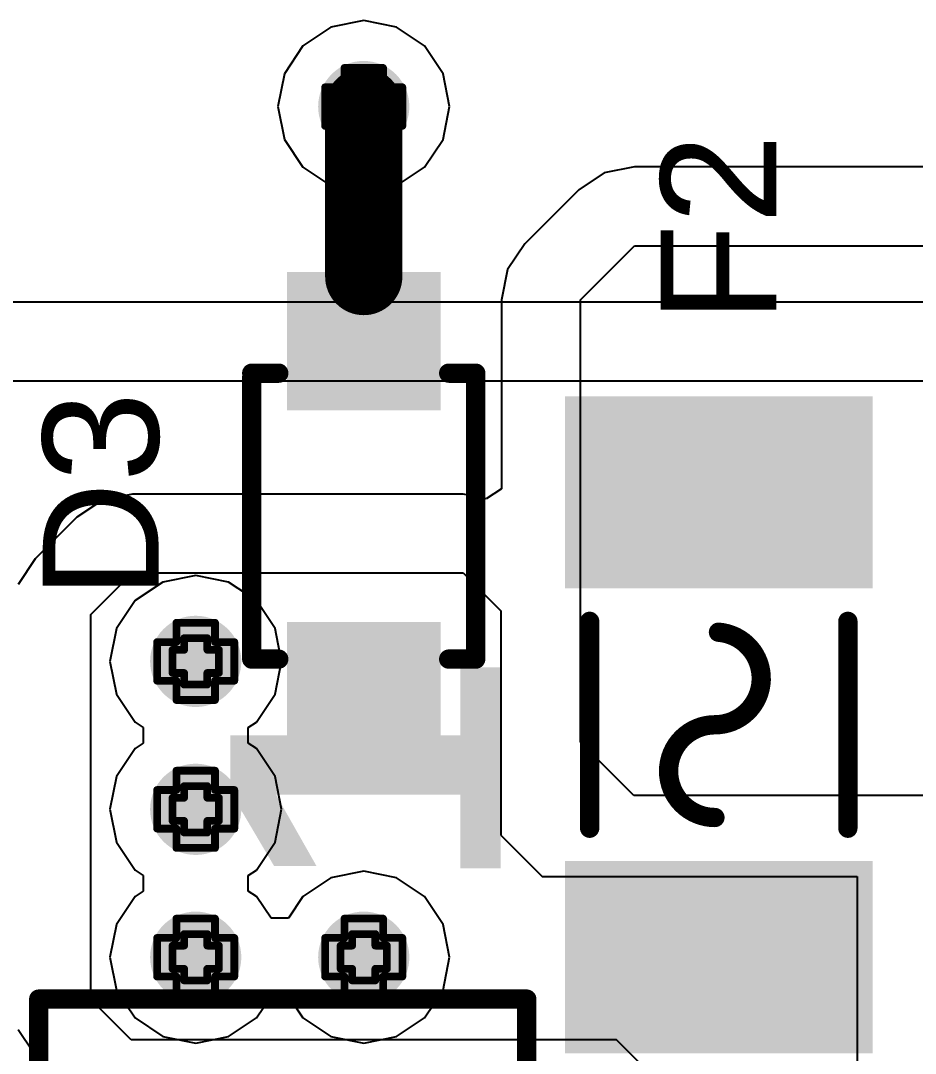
# Model space of a CAD drawing. Header units: inches. Extents: x 0 to 198, y 0 to 199.
# Drawn here: x 5.0109 to 5.2426, y 2.946 to 3.2132 of the extents above; entities that cross this region are included whole.
import ezdxf

# ---------------------------------------------------------------- set-up
doc = ezdxf.new("R2010")
doc.units = ezdxf.units.IN
doc.header["$MEASUREMENT"] = 0
for name, color, linetype in [('Bottom Layer', 5, 'Continuous'), ('Drill Drawing', 1, 'Continuous'), ('Layer 1', 16, 'Continuous'), ('Layer 2', 76, 'Continuous'), ('Top Layer', 1, 'Continuous'), ('Top Overlay', 2, 'Continuous'), ('Top Paste', 8, 'Continuous'), ('Top Solder', 216, 'Continuous'), ('Via Holes', 16, 'Continuous')]:
    doc.layers.add(name, color=color, linetype=linetype)
doc.styles.add('Arial', font='', dxfattribs={"height": 0.2})
doc.styles.add('Arial Black_Bold', font='', dxfattribs={"height": 0.2})
doc.styles.get('Arial').set_extended_font_data('Arial')
doc.styles.get('Arial Black_Bold').set_extended_font_data('Arial Black', bold=True)

# ---------------------------------------------------------------- blocks, each defined once
blk = doc.blocks.new('F____1206__3216_M_______247')
at = {"layer": 'Top Layer'}
for points in [[(-0.08102, 0.03583), (-0.03929, 0.03583), (-0.03929, -0.03583), (-0.08102, -0.03583)], [(0.03929, 0.03583), (0.08102, 0.03583), (0.08102, -0.03583), (0.03929, -0.03583)]]:
    blk.add_hatch(color=1, dxfattribs=at).paths.add_polyline_path(points)
at = {"layer": 'Top Paste'}
for points in [[(-0.08102, 0.03583), (-0.03929, 0.03583), (-0.03929, -0.03583), (-0.08102, -0.03583)], [(0.03929, 0.03583), (0.08102, 0.03583), (0.08102, -0.03583), (0.03929, -0.03583)]]:
    blk.add_hatch(color=8, dxfattribs=at).paths.add_polyline_path(points)
at = {"layer": 'Top Solder'}
for points in [[(-0.08502, 0.03983), (-0.03529, 0.03983), (-0.03529, -0.03983), (-0.08502, -0.03983)], [(0.03529, 0.03983), (0.08502, 0.03983), (0.08502, -0.03983), (0.03529, -0.03983)]]:
    blk.add_hatch(color=216, dxfattribs=at).paths.add_polyline_path(points)
at = {"layer": 'Top Overlay'}
for points in [[(0.02677, 0.03343, 0.005, 0.005, 0), (-0.02677, 0.03343, 0.005, 0.005, 0)], [(-0.02396, -0.00008, 0.005, 0.005, -0.962331), (0, -0.001, 0.005, 0.005, 0)], [(0.024, -0.001, 0.005, 0.005, -1), (0, -0.001, 0.005, 0.005, 0)], [(0.02677, -0.03343, 0.005, 0.005, 0), (-0.02677, -0.03343, 0.005, 0.005, 0)]]:
    blk.add_lwpolyline(points, format="xyseb", dxfattribs=at)
for points in [[(-0.02802, 0.03343, 0.0025, 0.0025, 1), (-0.02552, 0.03343, 0.0025, 0.0025, 1)], [(0.02552, 0.03343, 0.0025, 0.0025, 1), (0.02802, 0.03343, 0.0025, 0.0025, 1)], [(-0.02521, -0.00008, 0.0025, 0.0025, 1), (-0.02271, -0.00008, 0.0025, 0.0025, 1)], [(-0.00125, -0.001, 0.0025, 0.0025, 1), (0.00125, -0.001, 0.0025, 0.0025, 1)], [(-0.00125, -0.001, 0.0025, 0.0025, 1), (0.00125, -0.001, 0.0025, 0.0025, 1)], [(0.02275, -0.001, 0.0025, 0.0025, 1), (0.02525, -0.001, 0.0025, 0.0025, 1)], [(-0.02802, -0.03343, 0.0025, 0.0025, 1), (-0.02552, -0.03343, 0.0025, 0.0025, 1)], [(0.02552, -0.03343, 0.0025, 0.0025, 1), (0.02802, -0.03343, 0.0025, 0.0025, 1)]]:
    blk.add_lwpolyline(points, format="xyseb", close=True, dxfattribs=at)
blk = doc.blocks.new('SOD_323__B_______________296')
at = {"layer": 'Top Layer'}
for points in [[(-0.02953, -0.01772), (-0.06102, -0.01772), (-0.06102, 0.01772), (-0.02953, 0.01772)], [(0.06102, -0.01772), (0.02953, -0.01772), (0.02953, 0.01772), (0.06102, 0.01772)]]:
    blk.add_hatch(color=1, dxfattribs=at).paths.add_polyline_path(points)
at = {"layer": 'Top Paste'}
for points in [[(-0.02953, -0.01772), (-0.06102, -0.01772), (-0.06102, 0.01772), (-0.02953, 0.01772)], [(0.06102, -0.01772), (0.02953, -0.01772), (0.02953, 0.01772), (0.06102, 0.01772)]]:
    blk.add_hatch(color=8, dxfattribs=at).paths.add_polyline_path(points)
at = {"layer": 'Top Solder'}
for points in [[(-0.02736, -0.01988), (-0.06319, -0.01988), (-0.06319, 0.01988), (-0.02736, 0.01988)], [(0.06319, -0.01988), (0.02736, -0.01988), (0.02736, 0.01988), (0.06319, 0.01988)]]:
    blk.add_hatch(color=216, dxfattribs=at).paths.add_polyline_path(points)
at = {"layer": 'Top Overlay'}
for points in [[(-0.037, 0.022, 0.005, 0.005, 0), (-0.037, 0.029, 0.005, 0.005, 0)], [(0.037, 0.029, 0.005, 0.005, 0), (-0.036, 0.029, 0.005, 0.005, 0)], [(0.037, 0.022, 0.005, 0.005, 0), (0.037, 0.029, 0.005, 0.005, 0)], [(-0.037, -0.029, 0.005, 0.005, 0), (-0.037, -0.022, 0.005, 0.005, 0)], [(0.037, -0.029, 0.005, 0.005, 0), (0.037, -0.022, 0.005, 0.005, 0)], [(0.037, -0.029, 0.005, 0.005, 0), (-0.036, -0.029, 0.005, 0.005, 0)]]:
    blk.add_lwpolyline(points, format="xyseb", dxfattribs=at)
for points in [[(-0.03825, 0.029, 0.0025, 0.0025, 1), (-0.03575, 0.029, 0.0025, 0.0025, 1)], [(-0.03725, 0.029, 0.0025, 0.0025, 1), (-0.03475, 0.029, 0.0025, 0.0025, 1)], [(0.03575, 0.029, 0.0025, 0.0025, 1), (0.03825, 0.029, 0.0025, 0.0025, 1)], [(0.03575, 0.029, 0.0025, 0.0025, 1), (0.03825, 0.029, 0.0025, 0.0025, 1)], [(-0.03825, 0.022, 0.0025, 0.0025, 1), (-0.03575, 0.022, 0.0025, 0.0025, 1)], [(0.03575, 0.022, 0.0025, 0.0025, 1), (0.03825, 0.022, 0.0025, 0.0025, 1)], [(-0.03825, -0.022, 0.0025, 0.0025, 1), (-0.03575, -0.022, 0.0025, 0.0025, 1)], [(0.03575, -0.022, 0.0025, 0.0025, 1), (0.03825, -0.022, 0.0025, 0.0025, 1)], [(-0.03825, -0.029, 0.0025, 0.0025, 1), (-0.03575, -0.029, 0.0025, 0.0025, 1)], [(-0.03725, -0.029, 0.0025, 0.0025, 1), (-0.03475, -0.029, 0.0025, 0.0025, 1)], [(0.03575, -0.029, 0.0025, 0.0025, 1), (0.03825, -0.029, 0.0025, 0.0025, 1)], [(0.03575, -0.029, 0.0025, 0.0025, 1), (0.03825, -0.029, 0.0025, 0.0025, 1)]]:
    blk.add_lwpolyline(points, format="xyseb", close=True, dxfattribs=at)

msp = doc.modelspace()

# ---------------------------------------------------------------- hatches: boundary and pattern name
at = {"layer": 'Bottom Layer'}
h = msp.add_hatch(color=5, dxfattribs=at)
edge = h.paths.add_edge_path()
edge.add_arc((5.09973, 3.191), 0.01181, 0, 360)
h = msp.add_hatch(color=5, dxfattribs=at)
edge = h.paths.add_edge_path()
edge.add_arc((5.05622, 3.04741), 0.01181, 0, 360)
h = msp.add_hatch(color=5, dxfattribs=at)
edge = h.paths.add_edge_path()
edge.add_arc((5.05622, 3.00912), 0.01181, 0, 360)
h = msp.add_hatch(color=5, dxfattribs=at)
edge = h.paths.add_edge_path()
edge.add_arc((5.05622, 2.97084), 0.01181, 0, 360)
h = msp.add_hatch(color=5, dxfattribs=at)
edge = h.paths.add_edge_path()
edge.add_arc((5.09973, 2.97084), 0.01181, 0, 360)
at = {"layer": 'Layer 1'}
h = msp.add_hatch(color=16, dxfattribs=at)
edge = h.paths.add_edge_path()
edge.add_arc((5.09973, 3.191), 0.01181, 0, 360)
h = msp.add_hatch(color=16, dxfattribs=at)
edge = h.paths.add_edge_path()
edge.add_arc((5.05622, 3.04741), 0.01181, 0, 360)
h = msp.add_hatch(color=16, dxfattribs=at)
edge = h.paths.add_edge_path()
edge.add_arc((5.05622, 3.00912), 0.01181, 0, 360)
h = msp.add_hatch(color=16, dxfattribs=at)
edge = h.paths.add_edge_path()
edge.add_arc((5.05622, 2.97084), 0.01181, 0, 360)
h = msp.add_hatch(color=16, dxfattribs=at)
edge = h.paths.add_edge_path()
edge.add_arc((5.09973, 2.97084), 0.01181, 0, 360)
at = {"layer": 'Layer 2'}
h = msp.add_hatch(color=76, dxfattribs=at)
edge = h.paths.add_edge_path()
edge.add_arc((5.09973, 3.191), 0.01181, 0, 360)
h = msp.add_hatch(color=76, dxfattribs=at)
edge = h.paths.add_edge_path()
edge.add_arc((5.05622, 3.04741), 0.01181, 0, 360)
h = msp.add_hatch(color=76, dxfattribs=at)
edge = h.paths.add_edge_path()
edge.add_arc((5.05622, 3.00912), 0.01181, 0, 360)
h = msp.add_hatch(color=76, dxfattribs=at)
edge = h.paths.add_edge_path()
edge.add_arc((5.05622, 2.97084), 0.01181, 0, 360)
h = msp.add_hatch(color=76, dxfattribs=at)
edge = h.paths.add_edge_path()
edge.add_arc((5.09973, 2.97084), 0.01181, 0, 360)
at = {"layer": 'Top Layer'}
h = msp.add_hatch(color=1, dxfattribs=at)
edge = h.paths.add_edge_path()
edge.add_arc((5.09973, 3.191), 0.01181, 0, 360)
h = msp.add_hatch(color=1, dxfattribs=at)
edge = h.paths.add_edge_path()
edge.add_arc((5.05622, 3.04741), 0.01181, 0, 360)
h = msp.add_hatch(color=1, dxfattribs=at)
edge = h.paths.add_edge_path()
edge.add_arc((5.05622, 3.00912), 0.01181, 0, 360)
h = msp.add_hatch(color=1, dxfattribs=at)
edge = h.paths.add_edge_path()
edge.add_arc((5.05622, 2.97084), 0.01181, 0, 360)
h = msp.add_hatch(color=1, dxfattribs=at)
edge = h.paths.add_edge_path()
edge.add_arc((5.09973, 2.97084), 0.01181, 0, 360)
at = {"layer": 'Via Holes'}
h = msp.add_hatch(color=7, dxfattribs=at)
edge = h.paths.add_edge_path()
edge.add_arc((5.09973, 3.191), 0.00591, 0, 360)
h = msp.add_hatch(color=7, dxfattribs=at)
edge = h.paths.add_edge_path()
edge.add_arc((5.05622, 3.04741), 0.00591, 0, 360)
h = msp.add_hatch(color=7, dxfattribs=at)
edge = h.paths.add_edge_path()
edge.add_arc((5.05622, 3.00912), 0.00591, 0, 360)
h = msp.add_hatch(color=7, dxfattribs=at)
edge = h.paths.add_edge_path()
edge.add_arc((5.05622, 2.97084), 0.00591, 0, 360)
h = msp.add_hatch(color=7, dxfattribs=at)
edge = h.paths.add_edge_path()
edge.add_arc((5.09973, 2.97084), 0.00591, 0, 360)

# ---------------------------------------------------------------- linework, layer by layer
at = {"layer": 'Bottom Layer'}
for p, q in [((5.05622, 3.06964), (5.04771, 3.06795)), ((5.06473, 3.06795), (5.05622, 3.06964)), ((5.04771, 3.06795), (5.0405, 3.06313)), ((5.07194, 3.06313), (5.06473, 3.06795)), ((5.0405, 3.06313), (5.03567, 3.05592)), ((5.07677, 3.05592), (5.07194, 3.06313)), ((5.03567, 3.05592), (5.03398, 3.04741)), ((5.07846, 3.04741), (5.07677, 3.05592)), ((5.03398, 3.04741), (5.03567, 3.0389)), ((5.07677, 3.0389), (5.07846, 3.04741)), ((5.03567, 3.0389), (5.0405, 3.03168)), ((5.07194, 3.03168), (5.07677, 3.0389)), ((5.0405, 3.03168), (5.04261, 3.03027)), ((5.06983, 3.03027), (5.07194, 3.03168)), ((5.04261, 3.03027), (5.04261, 3.02627)), ((5.06983, 3.02627), (5.06983, 3.03027)), ((5.04261, 3.02627), (5.0405, 3.02485)), ((5.07194, 3.02485), (5.06983, 3.02627)), ((5.0405, 3.02485), (5.03567, 3.01763)), ((5.07677, 3.01763), (5.07194, 3.02485)), ((5.03567, 3.01763), (5.03398, 3.00912)), ((5.07846, 3.00912), (5.07677, 3.01763)), ((5.03398, 3.00912), (5.03567, 3.00061)), ((5.07677, 3.00061), (5.07846, 3.00912)), ((5.03567, 3.00061), (5.0405, 2.9934)), ((5.07194, 2.9934), (5.07677, 3.00061)), ((5.0405, 2.9934), (5.04261, 2.99198)), ((5.04261, 2.99198), (5.04261, 2.98798)), ((5.06983, 2.99198), (5.07194, 2.9934)), ((5.06983, 2.98798), (5.06983, 2.99198)), ((5.09122, 2.99139), (5.084, 2.98657)), ((5.09973, 2.99308), (5.09122, 2.99139)), ((5.10824, 2.99139), (5.09973, 2.99308)), ((5.11545, 2.98657), (5.10824, 2.99139)), ((5.0405, 2.98657), (5.03567, 2.97935)), ((5.04261, 2.98798), (5.0405, 2.98657)), ((5.07194, 2.98657), (5.06983, 2.98798)), ((5.07572, 2.98091), (5.07194, 2.98657)), ((5.084, 2.98657), (5.08022, 2.98091)), ((5.12027, 2.97935), (5.11545, 2.98657)), ((5.08022, 2.98091), (5.07572, 2.98091)), ((5.03567, 2.97935), (5.03398, 2.97084)), ((5.12196, 2.97084), (5.12027, 2.97935)), ((5.03398, 2.97084), (5.03567, 2.96233)), ((5.12027, 2.96233), (5.12196, 2.97084)), ((5.03567, 2.96233), (5.0405, 2.95512)), ((5.11545, 2.95512), (5.12027, 2.96233)), ((5.07194, 2.95512), (5.07572, 2.96077)), ((5.07572, 2.96077), (5.08022, 2.96077)), ((5.08022, 2.96077), (5.084, 2.95512)), ((5.0405, 2.95512), (5.04771, 2.9503)), ((5.06473, 2.9503), (5.07194, 2.95512)), ((5.084, 2.95512), (5.09122, 2.9503)), ((5.10824, 2.9503), (5.11545, 2.95512)), ((5.04771, 2.9503), (5.05622, 2.9486)), ((5.05622, 2.9486), (5.06473, 2.9503)), ((5.09122, 2.9503), (5.09973, 2.9486)), ((5.09973, 2.9486), (5.10824, 2.9503))]:
    msp.add_line(p, q, dxfattribs=at)
at = {"layer": 'Drill Drawing'}
for points in [[(5.09473, 3.196, 0.002, 0.002, 0), (5.09473, 3.201, 0.002, 0.002, 0)], [(5.09473, 3.201, 0.002, 0.002, 0), (5.10473, 3.201, 0.002, 0.002, 0)], [(5.10473, 3.196, 0.002, 0.002, 0), (5.10473, 3.201, 0.002, 0.002, 0)], [(5.08973, 3.186, 0.002, 0.002, 0), (5.08973, 3.196, 0.002, 0.002, 0)], [(5.08973, 3.196, 0.002, 0.002, 0), (5.09473, 3.196, 0.002, 0.002, 0)], [(5.09673, 3.194, 0.002, 0.002, 0), (5.09673, 3.197, 0.002, 0.002, 0)], [(5.09673, 3.197, 0.002, 0.002, 0), (5.10273, 3.197, 0.002, 0.002, 0)], [(5.10273, 3.194, 0.002, 0.002, 0), (5.10273, 3.197, 0.002, 0.002, 0)], [(5.10473, 3.196, 0.002, 0.002, 0), (5.10973, 3.196, 0.002, 0.002, 0)], [(5.10973, 3.186, 0.002, 0.002, 0), (5.10973, 3.196, 0.002, 0.002, 0)], [(5.09373, 3.188, 0.002, 0.002, 0), (5.09373, 3.194, 0.002, 0.002, 0)], [(5.09373, 3.194, 0.002, 0.002, 0), (5.09673, 3.194, 0.002, 0.002, 0)], [(5.10273, 3.194, 0.002, 0.002, 0), (5.10573, 3.194, 0.002, 0.002, 0)], [(5.10573, 3.188, 0.002, 0.002, 0), (5.10573, 3.194, 0.002, 0.002, 0)], [(5.09373, 3.188, 0.002, 0.002, 0), (5.09673, 3.188, 0.002, 0.002, 0)], [(5.09673, 3.185, 0.002, 0.002, 0), (5.09673, 3.188, 0.002, 0.002, 0)], [(5.10273, 3.188, 0.002, 0.002, 0), (5.10573, 3.188, 0.002, 0.002, 0)], [(5.10273, 3.185, 0.002, 0.002, 0), (5.10273, 3.188, 0.002, 0.002, 0)], [(5.08973, 3.186, 0.002, 0.002, 0), (5.09473, 3.186, 0.002, 0.002, 0)], [(5.09473, 3.181, 0.002, 0.002, 0), (5.09473, 3.186, 0.002, 0.002, 0)], [(5.09673, 3.185, 0.002, 0.002, 0), (5.10273, 3.185, 0.002, 0.002, 0)], [(5.10473, 3.186, 0.002, 0.002, 0), (5.10973, 3.186, 0.002, 0.002, 0)], [(5.10473, 3.181, 0.002, 0.002, 0), (5.10473, 3.186, 0.002, 0.002, 0)], [(5.09473, 3.181, 0.002, 0.002, 0), (5.10473, 3.181, 0.002, 0.002, 0)], [(5.05122, 3.05241, 0.002, 0.002, 0), (5.05122, 3.05741, 0.002, 0.002, 0)], [(5.05122, 3.05741, 0.002, 0.002, 0), (5.06122, 3.05741, 0.002, 0.002, 0)], [(5.06122, 3.05241, 0.002, 0.002, 0), (5.06122, 3.05741, 0.002, 0.002, 0)], [(5.04622, 3.04241, 0.002, 0.002, 0), (5.04622, 3.05241, 0.002, 0.002, 0)], [(5.04622, 3.05241, 0.002, 0.002, 0), (5.05122, 3.05241, 0.002, 0.002, 0)], [(5.05322, 3.05041, 0.002, 0.002, 0), (5.05322, 3.05341, 0.002, 0.002, 0)], [(5.05322, 3.05341, 0.002, 0.002, 0), (5.05922, 3.05341, 0.002, 0.002, 0)], [(5.05922, 3.05041, 0.002, 0.002, 0), (5.05922, 3.05341, 0.002, 0.002, 0)], [(5.06122, 3.05241, 0.002, 0.002, 0), (5.06622, 3.05241, 0.002, 0.002, 0)], [(5.06622, 3.04241, 0.002, 0.002, 0), (5.06622, 3.05241, 0.002, 0.002, 0)], [(5.05022, 3.04441, 0.002, 0.002, 0), (5.05022, 3.05041, 0.002, 0.002, 0)], [(5.05022, 3.05041, 0.002, 0.002, 0), (5.05322, 3.05041, 0.002, 0.002, 0)], [(5.05922, 3.05041, 0.002, 0.002, 0), (5.06222, 3.05041, 0.002, 0.002, 0)], [(5.06222, 3.04441, 0.002, 0.002, 0), (5.06222, 3.05041, 0.002, 0.002, 0)], [(5.05022, 3.04441, 0.002, 0.002, 0), (5.05322, 3.04441, 0.002, 0.002, 0)], [(5.05322, 3.04141, 0.002, 0.002, 0), (5.05322, 3.04441, 0.002, 0.002, 0)], [(5.05922, 3.04441, 0.002, 0.002, 0), (5.06222, 3.04441, 0.002, 0.002, 0)], [(5.05922, 3.04141, 0.002, 0.002, 0), (5.05922, 3.04441, 0.002, 0.002, 0)], [(5.04622, 3.04241, 0.002, 0.002, 0), (5.05122, 3.04241, 0.002, 0.002, 0)], [(5.05122, 3.03741, 0.002, 0.002, 0), (5.05122, 3.04241, 0.002, 0.002, 0)], [(5.05322, 3.04141, 0.002, 0.002, 0), (5.05922, 3.04141, 0.002, 0.002, 0)], [(5.06122, 3.04241, 0.002, 0.002, 0), (5.06622, 3.04241, 0.002, 0.002, 0)], [(5.06122, 3.03741, 0.002, 0.002, 0), (5.06122, 3.04241, 0.002, 0.002, 0)], [(5.05122, 3.03741, 0.002, 0.002, 0), (5.06122, 3.03741, 0.002, 0.002, 0)], [(5.05122, 3.01412, 0.002, 0.002, 0), (5.05122, 3.01912, 0.002, 0.002, 0)], [(5.05122, 3.01912, 0.002, 0.002, 0), (5.06122, 3.01912, 0.002, 0.002, 0)], [(5.06122, 3.01412, 0.002, 0.002, 0), (5.06122, 3.01912, 0.002, 0.002, 0)], [(5.04622, 3.00412, 0.002, 0.002, 0), (5.04622, 3.01412, 0.002, 0.002, 0)], [(5.04622, 3.01412, 0.002, 0.002, 0), (5.05122, 3.01412, 0.002, 0.002, 0)], [(5.05322, 3.01212, 0.002, 0.002, 0), (5.05322, 3.01512, 0.002, 0.002, 0)], [(5.05322, 3.01512, 0.002, 0.002, 0), (5.05922, 3.01512, 0.002, 0.002, 0)], [(5.05922, 3.01212, 0.002, 0.002, 0), (5.05922, 3.01512, 0.002, 0.002, 0)], [(5.06122, 3.01412, 0.002, 0.002, 0), (5.06622, 3.01412, 0.002, 0.002, 0)], [(5.06622, 3.00412, 0.002, 0.002, 0), (5.06622, 3.01412, 0.002, 0.002, 0)], [(5.05022, 3.00612, 0.002, 0.002, 0), (5.05022, 3.01212, 0.002, 0.002, 0)], [(5.05022, 3.01212, 0.002, 0.002, 0), (5.05322, 3.01212, 0.002, 0.002, 0)], [(5.05922, 3.01212, 0.002, 0.002, 0), (5.06222, 3.01212, 0.002, 0.002, 0)], [(5.06222, 3.00612, 0.002, 0.002, 0), (5.06222, 3.01212, 0.002, 0.002, 0)], [(5.05022, 3.00612, 0.002, 0.002, 0), (5.05322, 3.00612, 0.002, 0.002, 0)], [(5.05322, 3.00312, 0.002, 0.002, 0), (5.05322, 3.00612, 0.002, 0.002, 0)], [(5.05922, 3.00612, 0.002, 0.002, 0), (5.06222, 3.00612, 0.002, 0.002, 0)], [(5.05922, 3.00312, 0.002, 0.002, 0), (5.05922, 3.00612, 0.002, 0.002, 0)], [(5.04622, 3.00412, 0.002, 0.002, 0), (5.05122, 3.00412, 0.002, 0.002, 0)], [(5.05122, 2.99912, 0.002, 0.002, 0), (5.05122, 3.00412, 0.002, 0.002, 0)], [(5.06122, 3.00412, 0.002, 0.002, 0), (5.06622, 3.00412, 0.002, 0.002, 0)], [(5.06122, 2.99912, 0.002, 0.002, 0), (5.06122, 3.00412, 0.002, 0.002, 0)], [(5.05322, 3.00312, 0.002, 0.002, 0), (5.05922, 3.00312, 0.002, 0.002, 0)], [(5.05122, 2.99912, 0.002, 0.002, 0), (5.06122, 2.99912, 0.002, 0.002, 0)], [(5.05122, 2.97584, 0.002, 0.002, 0), (5.05122, 2.98084, 0.002, 0.002, 0)], [(5.05122, 2.98084, 0.002, 0.002, 0), (5.06122, 2.98084, 0.002, 0.002, 0)], [(5.06122, 2.97584, 0.002, 0.002, 0), (5.06122, 2.98084, 0.002, 0.002, 0)], [(5.09473, 2.97584, 0.002, 0.002, 0), (5.09473, 2.98084, 0.002, 0.002, 0)], [(5.09473, 2.98084, 0.002, 0.002, 0), (5.10473, 2.98084, 0.002, 0.002, 0)], [(5.10473, 2.97584, 0.002, 0.002, 0), (5.10473, 2.98084, 0.002, 0.002, 0)], [(5.05322, 2.97384, 0.002, 0.002, 0), (5.05322, 2.97684, 0.002, 0.002, 0)], [(5.05322, 2.97684, 0.002, 0.002, 0), (5.05922, 2.97684, 0.002, 0.002, 0)], [(5.05922, 2.97384, 0.002, 0.002, 0), (5.05922, 2.97684, 0.002, 0.002, 0)], [(5.09673, 2.97384, 0.002, 0.002, 0), (5.09673, 2.97684, 0.002, 0.002, 0)], [(5.09673, 2.97684, 0.002, 0.002, 0), (5.10273, 2.97684, 0.002, 0.002, 0)], [(5.10273, 2.97384, 0.002, 0.002, 0), (5.10273, 2.97684, 0.002, 0.002, 0)], [(5.04622, 2.96584, 0.002, 0.002, 0), (5.04622, 2.97584, 0.002, 0.002, 0)], [(5.04622, 2.97584, 0.002, 0.002, 0), (5.05122, 2.97584, 0.002, 0.002, 0)], [(5.05022, 2.96784, 0.002, 0.002, 0), (5.05022, 2.97384, 0.002, 0.002, 0)], [(5.05022, 2.97384, 0.002, 0.002, 0), (5.05322, 2.97384, 0.002, 0.002, 0)], [(5.05922, 2.97384, 0.002, 0.002, 0), (5.06222, 2.97384, 0.002, 0.002, 0)], [(5.06122, 2.97584, 0.002, 0.002, 0), (5.06622, 2.97584, 0.002, 0.002, 0)], [(5.06222, 2.96784, 0.002, 0.002, 0), (5.06222, 2.97384, 0.002, 0.002, 0)], [(5.06622, 2.96584, 0.002, 0.002, 0), (5.06622, 2.97584, 0.002, 0.002, 0)], [(5.08973, 2.96584, 0.002, 0.002, 0), (5.08973, 2.97584, 0.002, 0.002, 0)], [(5.08973, 2.97584, 0.002, 0.002, 0), (5.09473, 2.97584, 0.002, 0.002, 0)], [(5.09373, 2.96784, 0.002, 0.002, 0), (5.09373, 2.97384, 0.002, 0.002, 0)], [(5.09373, 2.97384, 0.002, 0.002, 0), (5.09673, 2.97384, 0.002, 0.002, 0)], [(5.10273, 2.97384, 0.002, 0.002, 0), (5.10573, 2.97384, 0.002, 0.002, 0)], [(5.10473, 2.97584, 0.002, 0.002, 0), (5.10973, 2.97584, 0.002, 0.002, 0)], [(5.10573, 2.96784, 0.002, 0.002, 0), (5.10573, 2.97384, 0.002, 0.002, 0)], [(5.10973, 2.96584, 0.002, 0.002, 0), (5.10973, 2.97584, 0.002, 0.002, 0)], [(5.04622, 2.96584, 0.002, 0.002, 0), (5.05122, 2.96584, 0.002, 0.002, 0)], [(5.05022, 2.96784, 0.002, 0.002, 0), (5.05322, 2.96784, 0.002, 0.002, 0)], [(5.05122, 2.96084, 0.002, 0.002, 0), (5.05122, 2.96584, 0.002, 0.002, 0)], [(5.05322, 2.96484, 0.002, 0.002, 0), (5.05322, 2.96784, 0.002, 0.002, 0)], [(5.05922, 2.96784, 0.002, 0.002, 0), (5.06222, 2.96784, 0.002, 0.002, 0)], [(5.05922, 2.96484, 0.002, 0.002, 0), (5.05922, 2.96784, 0.002, 0.002, 0)], [(5.06122, 2.96584, 0.002, 0.002, 0), (5.06622, 2.96584, 0.002, 0.002, 0)], [(5.06122, 2.96084, 0.002, 0.002, 0), (5.06122, 2.96584, 0.002, 0.002, 0)], [(5.08973, 2.96584, 0.002, 0.002, 0), (5.09473, 2.96584, 0.002, 0.002, 0)], [(5.09373, 2.96784, 0.002, 0.002, 0), (5.09673, 2.96784, 0.002, 0.002, 0)], [(5.09473, 2.96084, 0.002, 0.002, 0), (5.09473, 2.96584, 0.002, 0.002, 0)], [(5.09673, 2.96484, 0.002, 0.002, 0), (5.09673, 2.96784, 0.002, 0.002, 0)], [(5.10273, 2.96784, 0.002, 0.002, 0), (5.10573, 2.96784, 0.002, 0.002, 0)], [(5.10273, 2.96484, 0.002, 0.002, 0), (5.10273, 2.96784, 0.002, 0.002, 0)], [(5.10473, 2.96584, 0.002, 0.002, 0), (5.10973, 2.96584, 0.002, 0.002, 0)], [(5.10473, 2.96084, 0.002, 0.002, 0), (5.10473, 2.96584, 0.002, 0.002, 0)], [(5.05322, 2.96484, 0.002, 0.002, 0), (5.05922, 2.96484, 0.002, 0.002, 0)], [(5.09673, 2.96484, 0.002, 0.002, 0), (5.10273, 2.96484, 0.002, 0.002, 0)], [(5.05122, 2.96084, 0.002, 0.002, 0), (5.06122, 2.96084, 0.002, 0.002, 0)], [(5.09473, 2.96084, 0.002, 0.002, 0), (5.10473, 2.96084, 0.002, 0.002, 0)]]:
    msp.add_lwpolyline(points, format="xyseb", dxfattribs=at)
for points in [[(5.09423, 3.201, 0.001, 0.001, 1), (5.09523, 3.201, 0.001, 0.001, 1)], [(5.09423, 3.201, 0.001, 0.001, 1), (5.09523, 3.201, 0.001, 0.001, 1)], [(5.10423, 3.201, 0.001, 0.001, 1), (5.10523, 3.201, 0.001, 0.001, 1)], [(5.10423, 3.201, 0.001, 0.001, 1), (5.10523, 3.201, 0.001, 0.001, 1)], [(5.08923, 3.196, 0.001, 0.001, 1), (5.09023, 3.196, 0.001, 0.001, 1)], [(5.08923, 3.196, 0.001, 0.001, 1), (5.09023, 3.196, 0.001, 0.001, 1)], [(5.09423, 3.196, 0.001, 0.001, 1), (5.09523, 3.196, 0.001, 0.001, 1)], [(5.09423, 3.196, 0.001, 0.001, 1), (5.09523, 3.196, 0.001, 0.001, 1)], [(5.09623, 3.197, 0.001, 0.001, 1), (5.09723, 3.197, 0.001, 0.001, 1)], [(5.09623, 3.197, 0.001, 0.001, 1), (5.09723, 3.197, 0.001, 0.001, 1)], [(5.10223, 3.197, 0.001, 0.001, 1), (5.10323, 3.197, 0.001, 0.001, 1)], [(5.10223, 3.197, 0.001, 0.001, 1), (5.10323, 3.197, 0.001, 0.001, 1)], [(5.10423, 3.196, 0.001, 0.001, 1), (5.10523, 3.196, 0.001, 0.001, 1)], [(5.10423, 3.196, 0.001, 0.001, 1), (5.10523, 3.196, 0.001, 0.001, 1)], [(5.10923, 3.196, 0.001, 0.001, 1), (5.11023, 3.196, 0.001, 0.001, 1)], [(5.10923, 3.196, 0.001, 0.001, 1), (5.11023, 3.196, 0.001, 0.001, 1)], [(5.09323, 3.194, 0.001, 0.001, 1), (5.09423, 3.194, 0.001, 0.001, 1)], [(5.09323, 3.194, 0.001, 0.001, 1), (5.09423, 3.194, 0.001, 0.001, 1)], [(5.09623, 3.194, 0.001, 0.001, 1), (5.09723, 3.194, 0.001, 0.001, 1)], [(5.09623, 3.194, 0.001, 0.001, 1), (5.09723, 3.194, 0.001, 0.001, 1)], [(5.10223, 3.194, 0.001, 0.001, 1), (5.10323, 3.194, 0.001, 0.001, 1)], [(5.10223, 3.194, 0.001, 0.001, 1), (5.10323, 3.194, 0.001, 0.001, 1)], [(5.10523, 3.194, 0.001, 0.001, 1), (5.10623, 3.194, 0.001, 0.001, 1)], [(5.10523, 3.194, 0.001, 0.001, 1), (5.10623, 3.194, 0.001, 0.001, 1)], [(5.09323, 3.188, 0.001, 0.001, 1), (5.09423, 3.188, 0.001, 0.001, 1)], [(5.09323, 3.188, 0.001, 0.001, 1), (5.09423, 3.188, 0.001, 0.001, 1)], [(5.09623, 3.188, 0.001, 0.001, 1), (5.09723, 3.188, 0.001, 0.001, 1)], [(5.09623, 3.188, 0.001, 0.001, 1), (5.09723, 3.188, 0.001, 0.001, 1)], [(5.10223, 3.188, 0.001, 0.001, 1), (5.10323, 3.188, 0.001, 0.001, 1)], [(5.10223, 3.188, 0.001, 0.001, 1), (5.10323, 3.188, 0.001, 0.001, 1)], [(5.10523, 3.188, 0.001, 0.001, 1), (5.10623, 3.188, 0.001, 0.001, 1)], [(5.10523, 3.188, 0.001, 0.001, 1), (5.10623, 3.188, 0.001, 0.001, 1)], [(5.08923, 3.186, 0.001, 0.001, 1), (5.09023, 3.186, 0.001, 0.001, 1)], [(5.08923, 3.186, 0.001, 0.001, 1), (5.09023, 3.186, 0.001, 0.001, 1)], [(5.09423, 3.186, 0.001, 0.001, 1), (5.09523, 3.186, 0.001, 0.001, 1)], [(5.09423, 3.186, 0.001, 0.001, 1), (5.09523, 3.186, 0.001, 0.001, 1)], [(5.09623, 3.185, 0.001, 0.001, 1), (5.09723, 3.185, 0.001, 0.001, 1)], [(5.09623, 3.185, 0.001, 0.001, 1), (5.09723, 3.185, 0.001, 0.001, 1)], [(5.10223, 3.185, 0.001, 0.001, 1), (5.10323, 3.185, 0.001, 0.001, 1)], [(5.10223, 3.185, 0.001, 0.001, 1), (5.10323, 3.185, 0.001, 0.001, 1)], [(5.10423, 3.186, 0.001, 0.001, 1), (5.10523, 3.186, 0.001, 0.001, 1)], [(5.10423, 3.186, 0.001, 0.001, 1), (5.10523, 3.186, 0.001, 0.001, 1)], [(5.10923, 3.186, 0.001, 0.001, 1), (5.11023, 3.186, 0.001, 0.001, 1)], [(5.10923, 3.186, 0.001, 0.001, 1), (5.11023, 3.186, 0.001, 0.001, 1)], [(5.09423, 3.181, 0.001, 0.001, 1), (5.09523, 3.181, 0.001, 0.001, 1)], [(5.09423, 3.181, 0.001, 0.001, 1), (5.09523, 3.181, 0.001, 0.001, 1)], [(5.10423, 3.181, 0.001, 0.001, 1), (5.10523, 3.181, 0.001, 0.001, 1)], [(5.10423, 3.181, 0.001, 0.001, 1), (5.10523, 3.181, 0.001, 0.001, 1)], [(5.05072, 3.05741, 0.001, 0.001, 1), (5.05172, 3.05741, 0.001, 0.001, 1)], [(5.05072, 3.05741, 0.001, 0.001, 1), (5.05172, 3.05741, 0.001, 0.001, 1)], [(5.06072, 3.05741, 0.001, 0.001, 1), (5.06172, 3.05741, 0.001, 0.001, 1)], [(5.06072, 3.05741, 0.001, 0.001, 1), (5.06172, 3.05741, 0.001, 0.001, 1)], [(5.04572, 3.05241, 0.001, 0.001, 1), (5.04672, 3.05241, 0.001, 0.001, 1)], [(5.04572, 3.05241, 0.001, 0.001, 1), (5.04672, 3.05241, 0.001, 0.001, 1)], [(5.05072, 3.05241, 0.001, 0.001, 1), (5.05172, 3.05241, 0.001, 0.001, 1)], [(5.05072, 3.05241, 0.001, 0.001, 1), (5.05172, 3.05241, 0.001, 0.001, 1)], [(5.05272, 3.05341, 0.001, 0.001, 1), (5.05372, 3.05341, 0.001, 0.001, 1)], [(5.05272, 3.05341, 0.001, 0.001, 1), (5.05372, 3.05341, 0.001, 0.001, 1)], [(5.05872, 3.05341, 0.001, 0.001, 1), (5.05972, 3.05341, 0.001, 0.001, 1)], [(5.05872, 3.05341, 0.001, 0.001, 1), (5.05972, 3.05341, 0.001, 0.001, 1)], [(5.06072, 3.05241, 0.001, 0.001, 1), (5.06172, 3.05241, 0.001, 0.001, 1)], [(5.06072, 3.05241, 0.001, 0.001, 1), (5.06172, 3.05241, 0.001, 0.001, 1)], [(5.06572, 3.05241, 0.001, 0.001, 1), (5.06672, 3.05241, 0.001, 0.001, 1)], [(5.06572, 3.05241, 0.001, 0.001, 1), (5.06672, 3.05241, 0.001, 0.001, 1)], [(5.04972, 3.05041, 0.001, 0.001, 1), (5.05072, 3.05041, 0.001, 0.001, 1)], [(5.04972, 3.05041, 0.001, 0.001, 1), (5.05072, 3.05041, 0.001, 0.001, 1)], [(5.05272, 3.05041, 0.001, 0.001, 1), (5.05372, 3.05041, 0.001, 0.001, 1)], [(5.05272, 3.05041, 0.001, 0.001, 1), (5.05372, 3.05041, 0.001, 0.001, 1)], [(5.05872, 3.05041, 0.001, 0.001, 1), (5.05972, 3.05041, 0.001, 0.001, 1)], [(5.05872, 3.05041, 0.001, 0.001, 1), (5.05972, 3.05041, 0.001, 0.001, 1)], [(5.06172, 3.05041, 0.001, 0.001, 1), (5.06272, 3.05041, 0.001, 0.001, 1)], [(5.06172, 3.05041, 0.001, 0.001, 1), (5.06272, 3.05041, 0.001, 0.001, 1)], [(5.04972, 3.04441, 0.001, 0.001, 1), (5.05072, 3.04441, 0.001, 0.001, 1)], [(5.04972, 3.04441, 0.001, 0.001, 1), (5.05072, 3.04441, 0.001, 0.001, 1)], [(5.05272, 3.04441, 0.001, 0.001, 1), (5.05372, 3.04441, 0.001, 0.001, 1)], [(5.05272, 3.04441, 0.001, 0.001, 1), (5.05372, 3.04441, 0.001, 0.001, 1)], [(5.05872, 3.04441, 0.001, 0.001, 1), (5.05972, 3.04441, 0.001, 0.001, 1)], [(5.05872, 3.04441, 0.001, 0.001, 1), (5.05972, 3.04441, 0.001, 0.001, 1)], [(5.06172, 3.04441, 0.001, 0.001, 1), (5.06272, 3.04441, 0.001, 0.001, 1)], [(5.06172, 3.04441, 0.001, 0.001, 1), (5.06272, 3.04441, 0.001, 0.001, 1)], [(5.04572, 3.04241, 0.001, 0.001, 1), (5.04672, 3.04241, 0.001, 0.001, 1)], [(5.04572, 3.04241, 0.001, 0.001, 1), (5.04672, 3.04241, 0.001, 0.001, 1)], [(5.05072, 3.04241, 0.001, 0.001, 1), (5.05172, 3.04241, 0.001, 0.001, 1)], [(5.05072, 3.04241, 0.001, 0.001, 1), (5.05172, 3.04241, 0.001, 0.001, 1)], [(5.05272, 3.04141, 0.001, 0.001, 1), (5.05372, 3.04141, 0.001, 0.001, 1)], [(5.05272, 3.04141, 0.001, 0.001, 1), (5.05372, 3.04141, 0.001, 0.001, 1)], [(5.05872, 3.04141, 0.001, 0.001, 1), (5.05972, 3.04141, 0.001, 0.001, 1)], [(5.05872, 3.04141, 0.001, 0.001, 1), (5.05972, 3.04141, 0.001, 0.001, 1)], [(5.06072, 3.04241, 0.001, 0.001, 1), (5.06172, 3.04241, 0.001, 0.001, 1)], [(5.06072, 3.04241, 0.001, 0.001, 1), (5.06172, 3.04241, 0.001, 0.001, 1)], [(5.06572, 3.04241, 0.001, 0.001, 1), (5.06672, 3.04241, 0.001, 0.001, 1)], [(5.06572, 3.04241, 0.001, 0.001, 1), (5.06672, 3.04241, 0.001, 0.001, 1)], [(5.05072, 3.03741, 0.001, 0.001, 1), (5.05172, 3.03741, 0.001, 0.001, 1)], [(5.05072, 3.03741, 0.001, 0.001, 1), (5.05172, 3.03741, 0.001, 0.001, 1)], [(5.06072, 3.03741, 0.001, 0.001, 1), (5.06172, 3.03741, 0.001, 0.001, 1)], [(5.06072, 3.03741, 0.001, 0.001, 1), (5.06172, 3.03741, 0.001, 0.001, 1)], [(5.05072, 3.01912, 0.001, 0.001, 1), (5.05172, 3.01912, 0.001, 0.001, 1)], [(5.05072, 3.01912, 0.001, 0.001, 1), (5.05172, 3.01912, 0.001, 0.001, 1)], [(5.06072, 3.01912, 0.001, 0.001, 1), (5.06172, 3.01912, 0.001, 0.001, 1)], [(5.06072, 3.01912, 0.001, 0.001, 1), (5.06172, 3.01912, 0.001, 0.001, 1)], [(5.04572, 3.01412, 0.001, 0.001, 1), (5.04672, 3.01412, 0.001, 0.001, 1)], [(5.04572, 3.01412, 0.001, 0.001, 1), (5.04672, 3.01412, 0.001, 0.001, 1)], [(5.05072, 3.01412, 0.001, 0.001, 1), (5.05172, 3.01412, 0.001, 0.001, 1)], [(5.05072, 3.01412, 0.001, 0.001, 1), (5.05172, 3.01412, 0.001, 0.001, 1)], [(5.05272, 3.01512, 0.001, 0.001, 1), (5.05372, 3.01512, 0.001, 0.001, 1)], [(5.05272, 3.01512, 0.001, 0.001, 1), (5.05372, 3.01512, 0.001, 0.001, 1)], [(5.05872, 3.01512, 0.001, 0.001, 1), (5.05972, 3.01512, 0.001, 0.001, 1)], [(5.05872, 3.01512, 0.001, 0.001, 1), (5.05972, 3.01512, 0.001, 0.001, 1)], [(5.06072, 3.01412, 0.001, 0.001, 1), (5.06172, 3.01412, 0.001, 0.001, 1)], [(5.06072, 3.01412, 0.001, 0.001, 1), (5.06172, 3.01412, 0.001, 0.001, 1)], [(5.06572, 3.01412, 0.001, 0.001, 1), (5.06672, 3.01412, 0.001, 0.001, 1)], [(5.06572, 3.01412, 0.001, 0.001, 1), (5.06672, 3.01412, 0.001, 0.001, 1)], [(5.04972, 3.01212, 0.001, 0.001, 1), (5.05072, 3.01212, 0.001, 0.001, 1)], [(5.04972, 3.01212, 0.001, 0.001, 1), (5.05072, 3.01212, 0.001, 0.001, 1)], [(5.05272, 3.01212, 0.001, 0.001, 1), (5.05372, 3.01212, 0.001, 0.001, 1)], [(5.05272, 3.01212, 0.001, 0.001, 1), (5.05372, 3.01212, 0.001, 0.001, 1)], [(5.05872, 3.01212, 0.001, 0.001, 1), (5.05972, 3.01212, 0.001, 0.001, 1)], [(5.05872, 3.01212, 0.001, 0.001, 1), (5.05972, 3.01212, 0.001, 0.001, 1)], [(5.06172, 3.01212, 0.001, 0.001, 1), (5.06272, 3.01212, 0.001, 0.001, 1)], [(5.06172, 3.01212, 0.001, 0.001, 1), (5.06272, 3.01212, 0.001, 0.001, 1)], [(5.04972, 3.00612, 0.001, 0.001, 1), (5.05072, 3.00612, 0.001, 0.001, 1)], [(5.04972, 3.00612, 0.001, 0.001, 1), (5.05072, 3.00612, 0.001, 0.001, 1)], [(5.05272, 3.00612, 0.001, 0.001, 1), (5.05372, 3.00612, 0.001, 0.001, 1)], [(5.05272, 3.00612, 0.001, 0.001, 1), (5.05372, 3.00612, 0.001, 0.001, 1)], [(5.05872, 3.00612, 0.001, 0.001, 1), (5.05972, 3.00612, 0.001, 0.001, 1)], [(5.05872, 3.00612, 0.001, 0.001, 1), (5.05972, 3.00612, 0.001, 0.001, 1)], [(5.06172, 3.00612, 0.001, 0.001, 1), (5.06272, 3.00612, 0.001, 0.001, 1)], [(5.06172, 3.00612, 0.001, 0.001, 1), (5.06272, 3.00612, 0.001, 0.001, 1)], [(5.04572, 3.00412, 0.001, 0.001, 1), (5.04672, 3.00412, 0.001, 0.001, 1)], [(5.04572, 3.00412, 0.001, 0.001, 1), (5.04672, 3.00412, 0.001, 0.001, 1)], [(5.05072, 3.00412, 0.001, 0.001, 1), (5.05172, 3.00412, 0.001, 0.001, 1)], [(5.05072, 3.00412, 0.001, 0.001, 1), (5.05172, 3.00412, 0.001, 0.001, 1)], [(5.06072, 3.00412, 0.001, 0.001, 1), (5.06172, 3.00412, 0.001, 0.001, 1)], [(5.06072, 3.00412, 0.001, 0.001, 1), (5.06172, 3.00412, 0.001, 0.001, 1)], [(5.06572, 3.00412, 0.001, 0.001, 1), (5.06672, 3.00412, 0.001, 0.001, 1)], [(5.06572, 3.00412, 0.001, 0.001, 1), (5.06672, 3.00412, 0.001, 0.001, 1)], [(5.05272, 3.00312, 0.001, 0.001, 1), (5.05372, 3.00312, 0.001, 0.001, 1)], [(5.05272, 3.00312, 0.001, 0.001, 1), (5.05372, 3.00312, 0.001, 0.001, 1)], [(5.05872, 3.00312, 0.001, 0.001, 1), (5.05972, 3.00312, 0.001, 0.001, 1)], [(5.05872, 3.00312, 0.001, 0.001, 1), (5.05972, 3.00312, 0.001, 0.001, 1)], [(5.05072, 2.99912, 0.001, 0.001, 1), (5.05172, 2.99912, 0.001, 0.001, 1)], [(5.05072, 2.99912, 0.001, 0.001, 1), (5.05172, 2.99912, 0.001, 0.001, 1)], [(5.06072, 2.99912, 0.001, 0.001, 1), (5.06172, 2.99912, 0.001, 0.001, 1)], [(5.06072, 2.99912, 0.001, 0.001, 1), (5.06172, 2.99912, 0.001, 0.001, 1)], [(5.05072, 2.98084, 0.001, 0.001, 1), (5.05172, 2.98084, 0.001, 0.001, 1)], [(5.05072, 2.98084, 0.001, 0.001, 1), (5.05172, 2.98084, 0.001, 0.001, 1)], [(5.06072, 2.98084, 0.001, 0.001, 1), (5.06172, 2.98084, 0.001, 0.001, 1)], [(5.06072, 2.98084, 0.001, 0.001, 1), (5.06172, 2.98084, 0.001, 0.001, 1)], [(5.09423, 2.98084, 0.001, 0.001, 1), (5.09523, 2.98084, 0.001, 0.001, 1)], [(5.09423, 2.98084, 0.001, 0.001, 1), (5.09523, 2.98084, 0.001, 0.001, 1)], [(5.10423, 2.98084, 0.001, 0.001, 1), (5.10523, 2.98084, 0.001, 0.001, 1)], [(5.10423, 2.98084, 0.001, 0.001, 1), (5.10523, 2.98084, 0.001, 0.001, 1)], [(5.05272, 2.97684, 0.001, 0.001, 1), (5.05372, 2.97684, 0.001, 0.001, 1)], [(5.05272, 2.97684, 0.001, 0.001, 1), (5.05372, 2.97684, 0.001, 0.001, 1)], [(5.05872, 2.97684, 0.001, 0.001, 1), (5.05972, 2.97684, 0.001, 0.001, 1)], [(5.05872, 2.97684, 0.001, 0.001, 1), (5.05972, 2.97684, 0.001, 0.001, 1)], [(5.09623, 2.97684, 0.001, 0.001, 1), (5.09723, 2.97684, 0.001, 0.001, 1)], [(5.09623, 2.97684, 0.001, 0.001, 1), (5.09723, 2.97684, 0.001, 0.001, 1)], [(5.10223, 2.97684, 0.001, 0.001, 1), (5.10323, 2.97684, 0.001, 0.001, 1)], [(5.10223, 2.97684, 0.001, 0.001, 1), (5.10323, 2.97684, 0.001, 0.001, 1)], [(5.04572, 2.97584, 0.001, 0.001, 1), (5.04672, 2.97584, 0.001, 0.001, 1)], [(5.04572, 2.97584, 0.001, 0.001, 1), (5.04672, 2.97584, 0.001, 0.001, 1)], [(5.04972, 2.97384, 0.001, 0.001, 1), (5.05072, 2.97384, 0.001, 0.001, 1)], [(5.04972, 2.97384, 0.001, 0.001, 1), (5.05072, 2.97384, 0.001, 0.001, 1)], [(5.05072, 2.97584, 0.001, 0.001, 1), (5.05172, 2.97584, 0.001, 0.001, 1)], [(5.05072, 2.97584, 0.001, 0.001, 1), (5.05172, 2.97584, 0.001, 0.001, 1)], [(5.05272, 2.97384, 0.001, 0.001, 1), (5.05372, 2.97384, 0.001, 0.001, 1)], [(5.05272, 2.97384, 0.001, 0.001, 1), (5.05372, 2.97384, 0.001, 0.001, 1)], [(5.05872, 2.97384, 0.001, 0.001, 1), (5.05972, 2.97384, 0.001, 0.001, 1)], [(5.05872, 2.97384, 0.001, 0.001, 1), (5.05972, 2.97384, 0.001, 0.001, 1)], [(5.06072, 2.97584, 0.001, 0.001, 1), (5.06172, 2.97584, 0.001, 0.001, 1)], [(5.06072, 2.97584, 0.001, 0.001, 1), (5.06172, 2.97584, 0.001, 0.001, 1)], [(5.06172, 2.97384, 0.001, 0.001, 1), (5.06272, 2.97384, 0.001, 0.001, 1)], [(5.06172, 2.97384, 0.001, 0.001, 1), (5.06272, 2.97384, 0.001, 0.001, 1)], [(5.06572, 2.97584, 0.001, 0.001, 1), (5.06672, 2.97584, 0.001, 0.001, 1)], [(5.06572, 2.97584, 0.001, 0.001, 1), (5.06672, 2.97584, 0.001, 0.001, 1)], [(5.08923, 2.97584, 0.001, 0.001, 1), (5.09023, 2.97584, 0.001, 0.001, 1)], [(5.08923, 2.97584, 0.001, 0.001, 1), (5.09023, 2.97584, 0.001, 0.001, 1)], [(5.09323, 2.97384, 0.001, 0.001, 1), (5.09423, 2.97384, 0.001, 0.001, 1)], [(5.09323, 2.97384, 0.001, 0.001, 1), (5.09423, 2.97384, 0.001, 0.001, 1)], [(5.09423, 2.97584, 0.001, 0.001, 1), (5.09523, 2.97584, 0.001, 0.001, 1)], [(5.09423, 2.97584, 0.001, 0.001, 1), (5.09523, 2.97584, 0.001, 0.001, 1)], [(5.09623, 2.97384, 0.001, 0.001, 1), (5.09723, 2.97384, 0.001, 0.001, 1)], [(5.09623, 2.97384, 0.001, 0.001, 1), (5.09723, 2.97384, 0.001, 0.001, 1)], [(5.10223, 2.97384, 0.001, 0.001, 1), (5.10323, 2.97384, 0.001, 0.001, 1)], [(5.10223, 2.97384, 0.001, 0.001, 1), (5.10323, 2.97384, 0.001, 0.001, 1)], [(5.10423, 2.97584, 0.001, 0.001, 1), (5.10523, 2.97584, 0.001, 0.001, 1)], [(5.10423, 2.97584, 0.001, 0.001, 1), (5.10523, 2.97584, 0.001, 0.001, 1)], [(5.10523, 2.97384, 0.001, 0.001, 1), (5.10623, 2.97384, 0.001, 0.001, 1)], [(5.10523, 2.97384, 0.001, 0.001, 1), (5.10623, 2.97384, 0.001, 0.001, 1)], [(5.10923, 2.97584, 0.001, 0.001, 1), (5.11023, 2.97584, 0.001, 0.001, 1)], [(5.10923, 2.97584, 0.001, 0.001, 1), (5.11023, 2.97584, 0.001, 0.001, 1)], [(5.04572, 2.96584, 0.001, 0.001, 1), (5.04672, 2.96584, 0.001, 0.001, 1)], [(5.04572, 2.96584, 0.001, 0.001, 1), (5.04672, 2.96584, 0.001, 0.001, 1)], [(5.04972, 2.96784, 0.001, 0.001, 1), (5.05072, 2.96784, 0.001, 0.001, 1)], [(5.04972, 2.96784, 0.001, 0.001, 1), (5.05072, 2.96784, 0.001, 0.001, 1)], [(5.05072, 2.96584, 0.001, 0.001, 1), (5.05172, 2.96584, 0.001, 0.001, 1)], [(5.05072, 2.96584, 0.001, 0.001, 1), (5.05172, 2.96584, 0.001, 0.001, 1)], [(5.05272, 2.96784, 0.001, 0.001, 1), (5.05372, 2.96784, 0.001, 0.001, 1)], [(5.05272, 2.96784, 0.001, 0.001, 1), (5.05372, 2.96784, 0.001, 0.001, 1)], [(5.05872, 2.96784, 0.001, 0.001, 1), (5.05972, 2.96784, 0.001, 0.001, 1)], [(5.05872, 2.96784, 0.001, 0.001, 1), (5.05972, 2.96784, 0.001, 0.001, 1)], [(5.06072, 2.96584, 0.001, 0.001, 1), (5.06172, 2.96584, 0.001, 0.001, 1)], [(5.06072, 2.96584, 0.001, 0.001, 1), (5.06172, 2.96584, 0.001, 0.001, 1)], [(5.06172, 2.96784, 0.001, 0.001, 1), (5.06272, 2.96784, 0.001, 0.001, 1)], [(5.06172, 2.96784, 0.001, 0.001, 1), (5.06272, 2.96784, 0.001, 0.001, 1)], [(5.06572, 2.96584, 0.001, 0.001, 1), (5.06672, 2.96584, 0.001, 0.001, 1)], [(5.06572, 2.96584, 0.001, 0.001, 1), (5.06672, 2.96584, 0.001, 0.001, 1)], [(5.08923, 2.96584, 0.001, 0.001, 1), (5.09023, 2.96584, 0.001, 0.001, 1)], [(5.08923, 2.96584, 0.001, 0.001, 1), (5.09023, 2.96584, 0.001, 0.001, 1)], [(5.09323, 2.96784, 0.001, 0.001, 1), (5.09423, 2.96784, 0.001, 0.001, 1)], [(5.09323, 2.96784, 0.001, 0.001, 1), (5.09423, 2.96784, 0.001, 0.001, 1)], [(5.09423, 2.96584, 0.001, 0.001, 1), (5.09523, 2.96584, 0.001, 0.001, 1)], [(5.09423, 2.96584, 0.001, 0.001, 1), (5.09523, 2.96584, 0.001, 0.001, 1)], [(5.09623, 2.96784, 0.001, 0.001, 1), (5.09723, 2.96784, 0.001, 0.001, 1)], [(5.09623, 2.96784, 0.001, 0.001, 1), (5.09723, 2.96784, 0.001, 0.001, 1)], [(5.10223, 2.96784, 0.001, 0.001, 1), (5.10323, 2.96784, 0.001, 0.001, 1)], [(5.10223, 2.96784, 0.001, 0.001, 1), (5.10323, 2.96784, 0.001, 0.001, 1)], [(5.10423, 2.96584, 0.001, 0.001, 1), (5.10523, 2.96584, 0.001, 0.001, 1)], [(5.10423, 2.96584, 0.001, 0.001, 1), (5.10523, 2.96584, 0.001, 0.001, 1)], [(5.10523, 2.96784, 0.001, 0.001, 1), (5.10623, 2.96784, 0.001, 0.001, 1)], [(5.10523, 2.96784, 0.001, 0.001, 1), (5.10623, 2.96784, 0.001, 0.001, 1)], [(5.10923, 2.96584, 0.001, 0.001, 1), (5.11023, 2.96584, 0.001, 0.001, 1)], [(5.10923, 2.96584, 0.001, 0.001, 1), (5.11023, 2.96584, 0.001, 0.001, 1)], [(5.05272, 2.96484, 0.001, 0.001, 1), (5.05372, 2.96484, 0.001, 0.001, 1)], [(5.05272, 2.96484, 0.001, 0.001, 1), (5.05372, 2.96484, 0.001, 0.001, 1)], [(5.05872, 2.96484, 0.001, 0.001, 1), (5.05972, 2.96484, 0.001, 0.001, 1)], [(5.05872, 2.96484, 0.001, 0.001, 1), (5.05972, 2.96484, 0.001, 0.001, 1)], [(5.09623, 2.96484, 0.001, 0.001, 1), (5.09723, 2.96484, 0.001, 0.001, 1)], [(5.09623, 2.96484, 0.001, 0.001, 1), (5.09723, 2.96484, 0.001, 0.001, 1)], [(5.10223, 2.96484, 0.001, 0.001, 1), (5.10323, 2.96484, 0.001, 0.001, 1)], [(5.10223, 2.96484, 0.001, 0.001, 1), (5.10323, 2.96484, 0.001, 0.001, 1)], [(5.05072, 2.96084, 0.001, 0.001, 1), (5.05172, 2.96084, 0.001, 0.001, 1)], [(5.05072, 2.96084, 0.001, 0.001, 1), (5.05172, 2.96084, 0.001, 0.001, 1)], [(5.06072, 2.96084, 0.001, 0.001, 1), (5.06172, 2.96084, 0.001, 0.001, 1)], [(5.06072, 2.96084, 0.001, 0.001, 1), (5.06172, 2.96084, 0.001, 0.001, 1)], [(5.09423, 2.96084, 0.001, 0.001, 1), (5.09523, 2.96084, 0.001, 0.001, 1)], [(5.09423, 2.96084, 0.001, 0.001, 1), (5.09523, 2.96084, 0.001, 0.001, 1)], [(5.10423, 2.96084, 0.001, 0.001, 1), (5.10523, 2.96084, 0.001, 0.001, 1)], [(5.10423, 2.96084, 0.001, 0.001, 1), (5.10523, 2.96084, 0.001, 0.001, 1)]]:
    msp.add_lwpolyline(points, format="xyseb", close=True, dxfattribs=at)
at = {"layer": 'Layer 1'}
for p, q in [((5.05622, 3.06964), (5.04771, 3.06795)), ((5.06473, 3.06795), (5.05622, 3.06964)), ((5.04771, 3.06795), (5.0405, 3.06313)), ((5.07194, 3.06313), (5.06473, 3.06795)), ((5.0405, 3.06313), (5.03567, 3.05592)), ((5.07677, 3.05592), (5.07194, 3.06313)), ((5.03567, 3.05592), (5.03398, 3.04741)), ((5.07846, 3.04741), (5.07677, 3.05592)), ((5.03398, 3.04741), (5.03567, 3.0389)), ((5.07677, 3.0389), (5.07846, 3.04741)), ((5.03567, 3.0389), (5.0405, 3.03168)), ((5.07194, 3.03168), (5.07677, 3.0389)), ((5.0405, 3.03168), (5.04261, 3.03027)), ((5.06983, 3.03027), (5.07194, 3.03168)), ((5.04261, 3.03027), (5.04261, 3.02627)), ((5.06983, 3.02627), (5.06983, 3.03027)), ((5.04261, 3.02627), (5.0405, 3.02485)), ((5.07194, 3.02485), (5.06983, 3.02627)), ((5.0405, 3.02485), (5.03567, 3.01763)), ((5.07677, 3.01763), (5.07194, 3.02485)), ((5.03567, 3.01763), (5.03398, 3.00912)), ((5.07846, 3.00912), (5.07677, 3.01763)), ((5.03398, 3.00912), (5.03567, 3.00061)), ((5.07677, 3.00061), (5.07846, 3.00912)), ((5.03567, 3.00061), (5.0405, 2.9934)), ((5.07194, 2.9934), (5.07677, 3.00061)), ((5.0405, 2.9934), (5.04261, 2.99198)), ((5.04261, 2.99198), (5.04261, 2.98798)), ((5.06983, 2.99198), (5.07194, 2.9934)), ((5.06983, 2.98798), (5.06983, 2.99198)), ((5.09122, 2.99139), (5.084, 2.98657)), ((5.09973, 2.99308), (5.09122, 2.99139)), ((5.10824, 2.99139), (5.09973, 2.99308)), ((5.11545, 2.98657), (5.10824, 2.99139)), ((5.0405, 2.98657), (5.03567, 2.97935)), ((5.04261, 2.98798), (5.0405, 2.98657)), ((5.07194, 2.98657), (5.06983, 2.98798)), ((5.07572, 2.98091), (5.07194, 2.98657)), ((5.084, 2.98657), (5.08022, 2.98091)), ((5.12027, 2.97935), (5.11545, 2.98657)), ((5.08022, 2.98091), (5.07572, 2.98091)), ((5.03567, 2.97935), (5.03398, 2.97084)), ((5.12196, 2.97084), (5.12027, 2.97935)), ((5.03398, 2.97084), (5.03567, 2.96233)), ((5.12027, 2.96233), (5.12196, 2.97084)), ((5.03567, 2.96233), (5.0405, 2.95512)), ((5.11545, 2.95512), (5.12027, 2.96233)), ((5.07194, 2.95512), (5.07572, 2.96077)), ((5.07572, 2.96077), (5.08022, 2.96077)), ((5.08022, 2.96077), (5.084, 2.95512)), ((5.0405, 2.95512), (5.04771, 2.9503)), ((5.06473, 2.9503), (5.07194, 2.95512)), ((5.084, 2.95512), (5.09122, 2.9503)), ((5.10824, 2.9503), (5.11545, 2.95512)), ((5.04771, 2.9503), (5.05622, 2.9486)), ((5.05622, 2.9486), (5.06473, 2.9503)), ((5.09122, 2.9503), (5.09973, 2.9486)), ((5.09973, 2.9486), (5.10824, 2.9503))]:
    msp.add_line(p, q, dxfattribs=at)
at = {"layer": 'Layer 2'}
for p, q in [((5.09973, 3.21324), (5.09122, 3.21155)), ((5.10824, 3.21155), (5.09973, 3.21324)), ((5.09122, 3.21155), (5.084, 3.20672)), ((5.11545, 3.20672), (5.10824, 3.21155)), ((5.084, 3.20672), (5.07918, 3.19951)), ((5.12027, 3.19951), (5.11545, 3.20672)), ((5.07918, 3.19951), (5.07749, 3.191)), ((5.12196, 3.191), (5.12027, 3.19951)), ((5.07749, 3.191), (5.07918, 3.18249)), ((5.12027, 3.18249), (5.12196, 3.191)), ((5.07918, 3.18249), (5.084, 3.17528)), ((5.11545, 3.17528), (5.12027, 3.18249)), ((5.084, 3.17528), (5.09122, 3.17045)), ((5.10824, 3.17045), (5.11545, 3.17528)), ((5.09122, 3.17045), (5.09973, 3.16876)), ((5.09973, 3.16876), (5.10824, 3.17045)), ((5.60157, 3.14039), (4.96572, 3.14039)), ((4.96572, 3.12), (5.60157, 3.12))]:
    msp.add_line(p, q, dxfattribs=at)
at = {"layer": 'Top Layer'}
for p, q in [((5.16981, 3.17539), (5.16201, 3.17384)), ((5.44988, 3.17539), (5.16981, 3.17539)), ((5.16201, 3.17384), (5.15539, 3.16942)), ((5.15539, 3.16942), (5.14142, 3.15544)), ((5.14142, 3.15544), (5.13699, 3.14883)), ((5.15583, 3.14102), (5.16981, 3.155)), ((5.16981, 3.155), (5.44988, 3.155)), ((5.13699, 3.14883), (5.13544, 3.14102)), ((5.13544, 3.14102), (5.13544, 3.09211)), ((5.15583, 3.02654), (5.15583, 3.14102)), ((5.03986, 3.09068), (5.03205, 3.08913)), ((5.12545, 3.09068), (5.03986, 3.09068)), ((5.13144, 3.08949), (5.12545, 3.09068)), ((5.13544, 3.09211), (5.13144, 3.08949)), ((5.03205, 3.08913), (5.02544, 3.08471)), ((5.02544, 3.08471), (5.01467, 3.07394)), ((5.02544, 3.08471), (5.02544, 3.08471)), ((5.01467, 3.07394), (5.01025, 3.06733)), ((5.02909, 3.05952), (5.03986, 3.07029)), ((5.03986, 3.07029), (5.12545, 3.07029)), ((5.12545, 3.07029), (5.13525, 3.06049)), ((5.13525, 3.06049), (5.13525, 3.00241)), ((5.02909, 2.95992), (5.02909, 3.05952)), ((5.16967, 3.0127), (5.15583, 3.02654)), ((5.45205, 3.0127), (5.16967, 3.0127)), ((5.13525, 3.00241), (5.14595, 2.99171)), ((5.14595, 2.99171), (5.22749, 2.99171)), ((5.22749, 2.99171), (5.22749, 2.89643)), ((5.03951, 2.9495), (5.02909, 2.95992)), ((5.01025, 2.95211), (5.01409, 2.94637)), ((5.16519, 2.9495), (5.03951, 2.9495)), ((5.17218, 2.94251), (5.16519, 2.9495)), ((5.01409, 2.94637), (5.01409, 2.90545))]:
    msp.add_line(p, q, dxfattribs=at)
msp.add_lwpolyline([(5.09973, 3.14701, 0.02, 0.02, 0), (5.09973, 3.191, 0.02, 0.02, 0)], format="xyseb", dxfattribs=at)
for points in [[(5.09473, 3.191, 0.01, 0.01, 1), (5.10473, 3.191, 0.01, 0.01, 1)], [(5.09473, 3.14701, 0.01, 0.01, 1), (5.10473, 3.14701, 0.01, 0.01, 1)]]:
    msp.add_lwpolyline(points, format="xyseb", close=True, dxfattribs=at)
at = {"layer": 'Top Overlay'}
for points in [[(5.01557, 2.96, 0.005, 0.005, 0), (5.14195, 2.96, 0.005, 0.005, 0)], [(5.01557, 2.84672, 0.005, 0.005, 0), (5.01557, 2.96, 0.005, 0.005, 0)], [(5.14195, 2.93041, 0.005, 0.005, 0), (5.14195, 2.96, 0.005, 0.005, 0)]]:
    msp.add_lwpolyline(points, format="xyseb", dxfattribs=at)
for points in [[(5.01432, 2.96, 0.0025, 0.0025, 1), (5.01682, 2.96, 0.0025, 0.0025, 1)], [(5.01432, 2.96, 0.0025, 0.0025, 1), (5.01682, 2.96, 0.0025, 0.0025, 1)], [(5.1407, 2.96, 0.0025, 0.0025, 1), (5.1432, 2.96, 0.0025, 0.0025, 1)], [(5.1407, 2.96, 0.0025, 0.0025, 1), (5.1432, 2.96, 0.0025, 0.0025, 1)]]:
    msp.add_lwpolyline(points, format="xyseb", close=True, dxfattribs=at)

# ---------------------------------------------------------------- block references
at = {"rotation": 270}
for name, p in [('SOD_323__B_______________296', (5.09973, 3.085)), ('F____1206__3216_M_______247', (5.19166, 3.031))]:
    msp.add_blockref(name, p, dxfattribs=at)

# ---------------------------------------------------------------- texts
at = {"layer": 'Top Overlay'}
for s, height, style, p in [('F2', 0.03, 'Arial', (5.20658, 3.13501)), ('D3', 0.03, 'Arial', (5.0466, 3.06358)), ('1', 0.07, 'Arial Black_Bold', (5.13515, 2.98678))]:
    msp.add_text(s, height=height, rotation=90, dxfattribs=dict(at, style=style)).set_placement(p)

doc.saveas('drawing.dxf')
